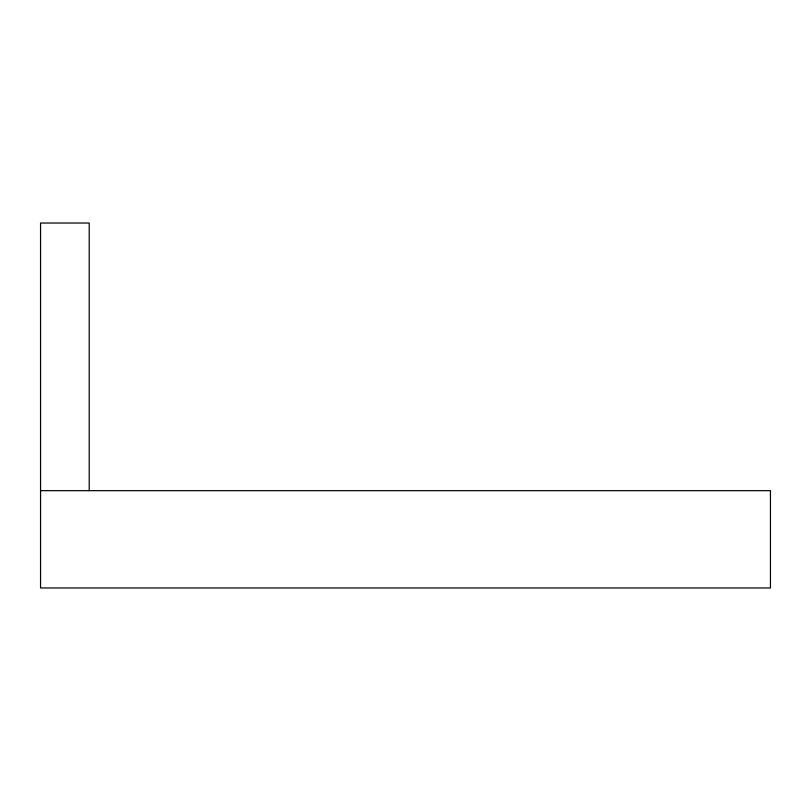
<?xml version="1.0" encoding="UTF-8"?>
<svg xmlns="http://www.w3.org/2000/svg" width="811" height="811" viewBox="0 0 811 811"><rect width="100%" height="100%" fill="white"/><g stroke="black" fill="none" stroke-linecap="round" stroke-linejoin="round"><path stroke-width="1.22" d="M40.55 490.655L770.45 490.655L770.45 587.975L40.55 587.975L40.55 223.025L89.21 223.025L89.21 490.655"/></g></svg>
